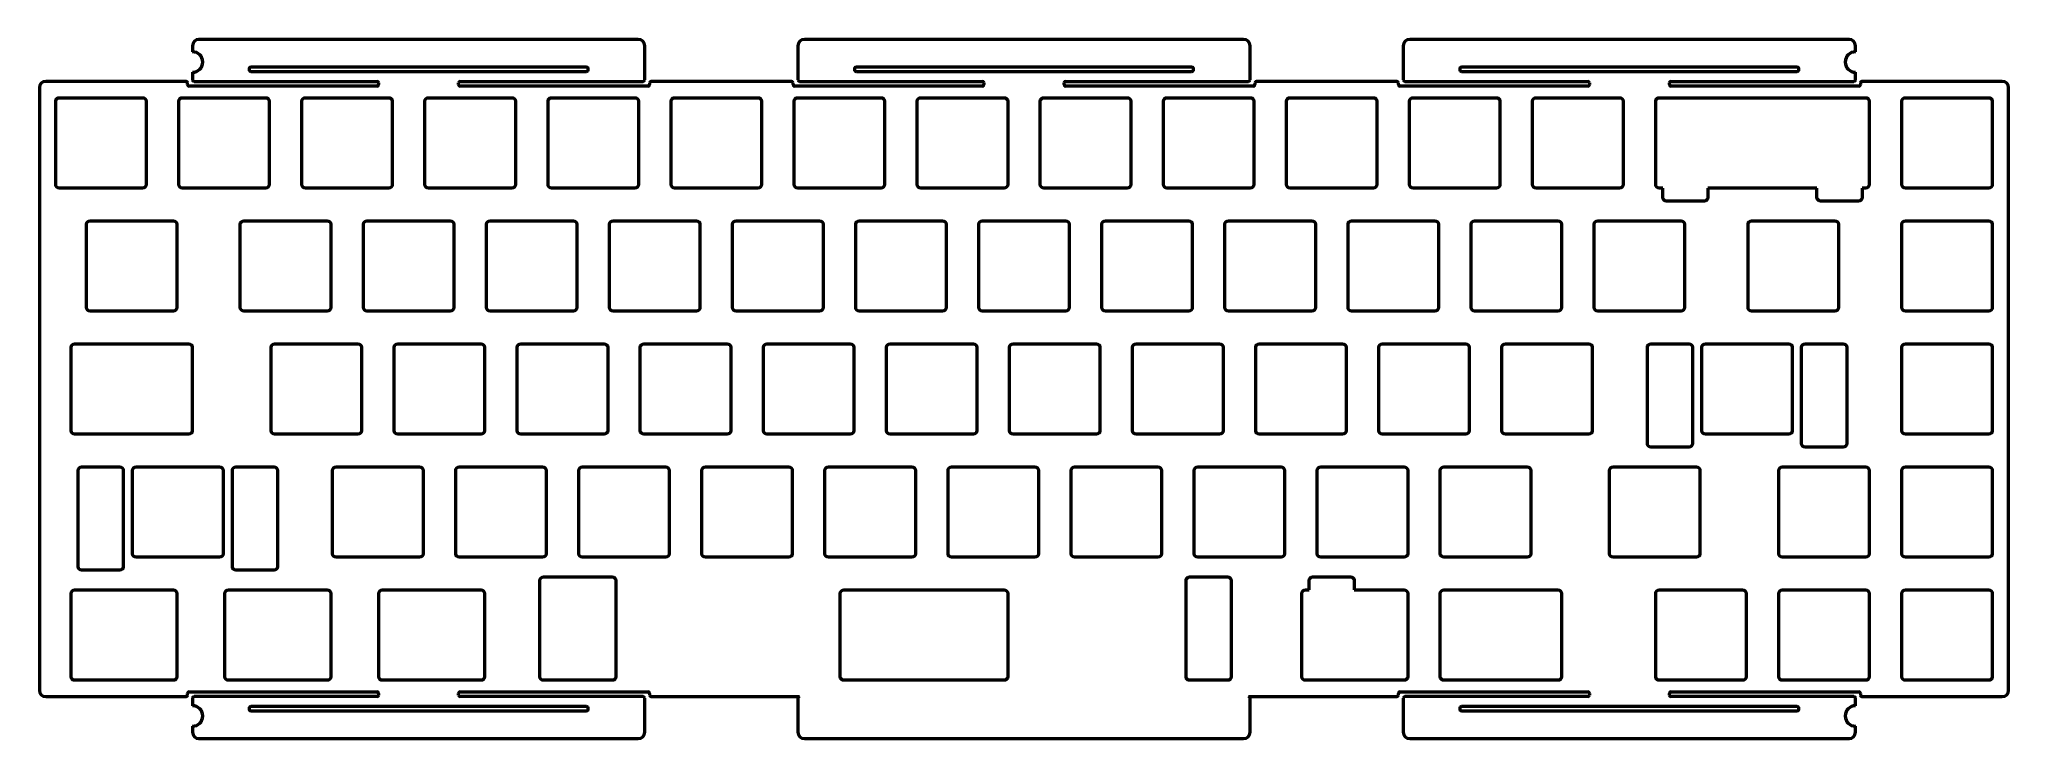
# Model space of a CAD drawing. Header units: millimetres. Extents: x 68 to 373, y 130 to 239.
import ezdxf

# ---------------------------------------------------------------- set-up
doc = ezdxf.new("R2010")
doc.units = ezdxf.units.MM
doc.header["$LTSCALE"] = 0.75
doc.layers.add('Visible', color=7, linetype='Continuous', lineweight=50)

msp = doc.modelspace()

# ---------------------------------------------------------------- linework, layer by layer
at = {"layer": 'Visible', "extrusion": (-1e-16, -1, 0)}
for p, q in [((160.819837, 238.695102), (92.819837, 238.695102)), ((254.519837, 238.695102), (186.519837, 238.695102)), ((348.219837, 238.695102), (280.219837, 238.695102)), ((91.819837, 237.695102), (91.819837, 236.770102)), ((161.819837, 232.445102), (161.819837, 237.695102)), ((185.519837, 237.695102), (185.519837, 232.445102)), ((255.519837, 232.445102), (255.519837, 237.695102)), ((279.219837, 237.695102), (279.219837, 232.445102)), ((349.219837, 236.770102), (349.219837, 237.695102)), ((90.819837, 232.195102), (69.119837, 232.195102)), ((91.069837, 231.695102), (91.069837, 231.945102)), ((91.819837, 233.595102), (91.819837, 232.445102)), ((92.069837, 232.195102), (120.377265, 232.195102)), ((100.627265, 233.945102), (100.627265, 234.195102)), ((100.877265, 234.445102), (152.762409, 234.445102)), ((152.762409, 233.695102), (100.877265, 233.695102)), ((120.627265, 231.945102), (120.627265, 231.695102)), ((133.012409, 231.695102), (133.012409, 231.945102)), ((133.262409, 232.195102), (161.569837, 232.195102)), ((153.012409, 234.195102), (153.012409, 233.945102)), ((162.569837, 231.945102), (162.569837, 231.695102)), ((184.519837, 232.195102), (162.819837, 232.195102)), ((184.769837, 231.695102), (184.769837, 231.945102)), ((185.769837, 232.195102), (214.077265, 232.195102)), ((194.327265, 233.945102), (194.327265, 234.195102)), ((194.577265, 234.445102), (246.462409, 234.445102)), ((246.462409, 233.695102), (194.577265, 233.695102)), ((214.327265, 231.945102), (214.327265, 231.695102)), ((226.712409, 231.695102), (226.712409, 231.945102)), ((226.962409, 232.195102), (255.269837, 232.195102)), ((246.712409, 234.195102), (246.712409, 233.945102)), ((256.269837, 231.945102), (256.269837, 231.695102)), ((278.219837, 232.195102), (256.519837, 232.195102)), ((278.469837, 231.695102), (278.469837, 231.945102)), ((279.469837, 232.195102), (307.777265, 232.195102)), ((288.027265, 233.945102), (288.027265, 234.195102)), ((288.277265, 234.445102), (340.162409, 234.445102)), ((340.162409, 233.695102), (288.277265, 233.695102)), ((308.027265, 231.945102), (308.027265, 231.695102)), ((320.412409, 231.695102), (320.412409, 231.945102)), ((320.662409, 232.195102), (348.969837, 232.195102)), ((340.412409, 234.195102), (340.412409, 233.945102)), ((349.219837, 232.445102), (349.219837, 233.595102)), ((349.969837, 231.945102), (349.969837, 231.695102)), ((371.919837, 232.195102), (350.219837, 232.195102)), ((68.119837, 231.195102), (68.119837, 137.945102)), ((70.644837, 216.220102), (70.644837, 229.120102)), ((71.194837, 229.670102), (84.094837, 229.670102)), ((84.644837, 229.120102), (84.644837, 216.220102)), ((89.694837, 216.220102), (89.694837, 229.120102)), ((90.244837, 229.670102), (103.144837, 229.670102)), ((120.377265, 231.445102), (91.319837, 231.445102)), ((103.694837, 229.120102), (103.694837, 216.220102)), ((108.744837, 216.220102), (108.744837, 229.120102)), ((109.294837, 229.670102), (122.194837, 229.670102)), ((122.744837, 229.120102), (122.744837, 216.220102)), ((127.794837, 216.220102), (127.794837, 229.120102)), ((128.344837, 229.670102), (141.244837, 229.670102)), ((162.319837, 231.445102), (133.262409, 231.445102)), ((141.794837, 229.120102), (141.794837, 216.220102)), ((146.844837, 216.220102), (146.844837, 229.120102)), ((147.394837, 229.670102), (160.294837, 229.670102)), ((160.844837, 229.120102), (160.844837, 216.220102)), ((165.894837, 216.220102), (165.894837, 229.120102)), ((166.444837, 229.670102), (179.344837, 229.670102)), ((179.894837, 229.120102), (179.894837, 216.220102)), ((184.944837, 216.220102), (184.944837, 229.120102)), ((214.077265, 231.445102), (185.019837, 231.445102)), ((185.494837, 229.670102), (198.394837, 229.670102)), ((198.944837, 229.120102), (198.944837, 216.220102)), ((203.994837, 216.220102), (203.994837, 229.120102)), ((204.544837, 229.670102), (217.444837, 229.670102)), ((217.994837, 229.120102), (217.994837, 216.220102)), ((223.044837, 216.220102), (223.044837, 229.120102)), ((223.594837, 229.670102), (236.494837, 229.670102)), ((256.019837, 231.445102), (226.962409, 231.445102)), ((237.044837, 229.120102), (237.044837, 216.220102)), ((242.094837, 216.220102), (242.094837, 229.120102)), ((242.644837, 229.670102), (255.544837, 229.670102)), ((256.094837, 229.120102), (256.094837, 216.220102)), ((261.144837, 216.220102), (261.144837, 229.120102)), ((261.694837, 229.670102), (274.594837, 229.670102)), ((275.144837, 229.120102), (275.144837, 216.220102)), ((307.777265, 231.445102), (278.719837, 231.445102)), ((280.194837, 216.220102), (280.194837, 229.120102)), ((280.744837, 229.670102), (293.644837, 229.670102)), ((294.194837, 229.120102), (294.194837, 216.220102)), ((299.244837, 216.220102), (299.244837, 229.120102)), ((299.794837, 229.670102), (312.694837, 229.670102)), ((313.244837, 229.120102), (313.244837, 216.220102)), ((318.294837, 216.220102), (318.294837, 229.120102)), ((318.844837, 229.670102), (350.794837, 229.670102)), ((349.719837, 231.445102), (320.662409, 231.445102)), ((351.344837, 229.120102), (351.344837, 216.220102)), ((356.394837, 216.220102), (356.394837, 229.120102)), ((356.944837, 229.670102), (369.844837, 229.670102)), ((370.394837, 229.120102), (370.394837, 216.220102)), ((372.919837, 137.945102), (372.919837, 231.195102)), ((84.094837, 215.670102), (71.194837, 215.670102)), ((103.144837, 215.670102), (90.244837, 215.670102)), ((122.194837, 215.670102), (109.294837, 215.670102)), ((141.244837, 215.670102), (128.344837, 215.670102)), ((160.294837, 215.670102), (147.394837, 215.670102)), ((179.344837, 215.670102), (166.444837, 215.670102)), ((198.394837, 215.670102), (185.494837, 215.670102)), ((217.444837, 215.670102), (204.544837, 215.670102)), ((236.494837, 215.670102), (223.594837, 215.670102)), ((255.544837, 215.670102), (242.644837, 215.670102)), ((274.594837, 215.670102), (261.694837, 215.670102)), ((293.644837, 215.670102), (280.744837, 215.670102)), ((312.694837, 215.670102), (299.794837, 215.670102)), ((319.381837, 215.670102), (318.844837, 215.670102)), ((319.381837, 214.220102), (319.381837, 215.670102)), ((325.831837, 213.670102), (319.931837, 213.670102)), ((326.381837, 215.670102), (326.381837, 214.220102)), ((343.257837, 215.670102), (326.381837, 215.670102)), ((343.257837, 214.220102), (343.257837, 215.670102)), ((349.707837, 213.670102), (343.807837, 213.670102)), ((350.794837, 215.670102), (350.257837, 215.670102)), ((350.257837, 215.670102), (350.257837, 214.220102)), ((369.844837, 215.670102), (356.944837, 215.670102)), ((75.957337, 210.620102), (88.857337, 210.620102)), ((99.769837, 210.620102), (112.669837, 210.620102)), ((118.819837, 210.620102), (131.719837, 210.620102)), ((137.869837, 210.620102), (150.769837, 210.620102)), ((156.919837, 210.620102), (169.819837, 210.620102)), ((175.969837, 210.620102), (188.869837, 210.620102)), ((195.019837, 210.620102), (207.919837, 210.620102)), ((214.069837, 210.620102), (226.969837, 210.620102)), ((233.119837, 210.620102), (246.019837, 210.620102)), ((252.169837, 210.620102), (265.069837, 210.620102)), ((271.219837, 210.620102), (284.119837, 210.620102)), ((290.269837, 210.620102), (303.169837, 210.620102)), ((309.319837, 210.620102), (322.219837, 210.620102)), ((333.132337, 210.620102), (346.032337, 210.620102)), ((356.944837, 210.620102), (369.844837, 210.620102)), ((75.407337, 197.170102), (75.407337, 210.070102)), ((89.407337, 210.070102), (89.407337, 197.170102)), ((99.219837, 197.170102), (99.219837, 210.070102)), ((113.219837, 210.070102), (113.219837, 197.170102)), ((118.269837, 197.170102), (118.269837, 210.070102)), ((132.269837, 210.070102), (132.269837, 197.170102)), ((137.319837, 197.170102), (137.319837, 210.070102)), ((151.319837, 210.070102), (151.319837, 197.170102)), ((156.369837, 197.170102), (156.369837, 210.070102)), ((170.369837, 210.070102), (170.369837, 197.170102)), ((175.419837, 197.170102), (175.419837, 210.070102)), ((189.419837, 210.070102), (189.419837, 197.170102)), ((194.469837, 197.170102), (194.469837, 210.070102)), ((208.469837, 210.070102), (208.469837, 197.170102)), ((213.519837, 197.170102), (213.519837, 210.070102)), ((227.519837, 210.070102), (227.519837, 197.170102)), ((232.569837, 197.170102), (232.569837, 210.070102)), ((246.569837, 210.070102), (246.569837, 197.170102)), ((251.619837, 197.170102), (251.619837, 210.070102)), ((265.619837, 210.070102), (265.619837, 197.170102)), ((270.669837, 197.170102), (270.669837, 210.070102)), ((284.669837, 210.070102), (284.669837, 197.170102)), ((289.719837, 197.170102), (289.719837, 210.070102)), ((303.719837, 210.070102), (303.719837, 197.170102)), ((308.769837, 197.170102), (308.769837, 210.070102)), ((322.769837, 210.070102), (322.769837, 197.170102)), ((332.582337, 197.170102), (332.582337, 210.070102)), ((346.582337, 210.070102), (346.582337, 197.170102)), ((356.394837, 197.170102), (356.394837, 210.070102)), ((370.394837, 210.070102), (370.394837, 197.170102)), ((88.857337, 196.620102), (75.957337, 196.620102)), ((112.669837, 196.620102), (99.769837, 196.620102)), ((131.719837, 196.620102), (118.819837, 196.620102)), ((150.769837, 196.620102), (137.869837, 196.620102)), ((169.819837, 196.620102), (156.919837, 196.620102)), ((188.869837, 196.620102), (175.969837, 196.620102)), ((207.919837, 196.620102), (195.019837, 196.620102)), ((226.969837, 196.620102), (214.069837, 196.620102)), ((246.019837, 196.620102), (233.119837, 196.620102)), ((265.069837, 196.620102), (252.169837, 196.620102)), ((284.119837, 196.620102), (271.219837, 196.620102)), ((303.169837, 196.620102), (290.269837, 196.620102)), ((322.219837, 196.620102), (309.319837, 196.620102)), ((346.032337, 196.620102), (333.132337, 196.620102)), ((369.844837, 196.620102), (356.944837, 196.620102)), ((73.026087, 178.120102), (73.026087, 191.020102)), ((73.576087, 191.570102), (91.238587, 191.570102)), ((91.788587, 191.020102), (91.788587, 178.120102)), ((103.982337, 178.120102), (103.982337, 191.020102)), ((104.532337, 191.570102), (117.432337, 191.570102)), ((117.982337, 191.020102), (117.982337, 178.120102)), ((123.032337, 178.120102), (123.032337, 191.020102)), ((123.582337, 191.570102), (136.482337, 191.570102)), ((137.032337, 191.020102), (137.032337, 178.120102)), ((142.082337, 178.120102), (142.082337, 191.020102)), ((142.632337, 191.570102), (155.532337, 191.570102)), ((156.082337, 191.020102), (156.082337, 178.120102)), ((161.132337, 178.120102), (161.132337, 191.020102)), ((161.682337, 191.570102), (174.582337, 191.570102)), ((175.132337, 191.020102), (175.132337, 178.120102)), ((180.182337, 178.120102), (180.182337, 191.020102)), ((180.732337, 191.570102), (193.632337, 191.570102)), ((194.182337, 191.020102), (194.182337, 178.120102)), ((199.232337, 178.120102), (199.232337, 191.020102)), ((199.782337, 191.570102), (212.682337, 191.570102)), ((213.232337, 191.020102), (213.232337, 178.120102)), ((218.282337, 178.120102), (218.282337, 191.020102)), ((218.832337, 191.570102), (231.732337, 191.570102)), ((232.282337, 191.020102), (232.282337, 178.120102)), ((237.332337, 178.120102), (237.332337, 191.020102)), ((237.882337, 191.570102), (250.782337, 191.570102)), ((251.332337, 191.020102), (251.332337, 178.120102)), ((256.382337, 178.120102), (256.382337, 191.020102)), ((256.932337, 191.570102), (269.832337, 191.570102)), ((270.382337, 191.020102), (270.382337, 178.120102)), ((275.432337, 178.120102), (275.432337, 191.020102)), ((275.982337, 191.570102), (288.882337, 191.570102)), ((289.432337, 191.020102), (289.432337, 178.120102)), ((294.482337, 178.120102), (294.482337, 191.020102)), ((295.032337, 191.570102), (307.932337, 191.570102)), ((308.482337, 191.020102), (308.482337, 178.120102)), ((317.000587, 176.120102), (317.000587, 191.020102)), ((317.550587, 191.570102), (323.450587, 191.570102)), ((324.000587, 191.020102), (324.000587, 176.120102)), ((325.438587, 178.120102), (325.438587, 191.020102)), ((325.988587, 191.570102), (338.888587, 191.570102)), ((339.438587, 191.020102), (339.438587, 178.120102)), ((340.876587, 176.120102), (340.876587, 191.020102)), ((341.426587, 191.570102), (347.326587, 191.570102)), ((347.876587, 191.020102), (347.876587, 176.120102)), ((356.394837, 178.120102), (356.394837, 191.020102)), ((356.944837, 191.570102), (369.844837, 191.570102)), ((370.394837, 191.020102), (370.394837, 178.120102)), ((91.238587, 177.570102), (73.576087, 177.570102)), ((117.432337, 177.570102), (104.532337, 177.570102)), ((136.482337, 177.570102), (123.582337, 177.570102)), ((155.532337, 177.570102), (142.632337, 177.570102)), ((174.582337, 177.570102), (161.682337, 177.570102)), ((193.632337, 177.570102), (180.732337, 177.570102)), ((212.682337, 177.570102), (199.782337, 177.570102)), ((231.732337, 177.570102), (218.832337, 177.570102)), ((250.782337, 177.570102), (237.882337, 177.570102)), ((269.832337, 177.570102), (256.932337, 177.570102)), ((288.882337, 177.570102), (275.982337, 177.570102)), ((307.932337, 177.570102), (295.032337, 177.570102)), ((338.888587, 177.570102), (325.988587, 177.570102)), ((369.844837, 177.570102), (356.944837, 177.570102)), ((323.450587, 175.570102), (317.550587, 175.570102)), ((347.326587, 175.570102), (341.426587, 175.570102)), ((74.113087, 157.070102), (74.113087, 171.970102)), ((74.663087, 172.520102), (80.563087, 172.520102)), ((81.113087, 171.970102), (81.113087, 157.070102)), ((82.551087, 159.070102), (82.551087, 171.970102)), ((83.101087, 172.520102), (96.001087, 172.520102)), ((96.551087, 171.970102), (96.551087, 159.070102)), ((97.989087, 157.070102), (97.989087, 171.970102)), ((98.539087, 172.520102), (104.439087, 172.520102)), ((104.989087, 171.970102), (104.989087, 157.070102)), ((113.507337, 159.070102), (113.507337, 171.970102)), ((114.057337, 172.520102), (126.957337, 172.520102)), ((127.507337, 171.970102), (127.507337, 159.070102)), ((132.557337, 159.070102), (132.557337, 171.970102)), ((133.107337, 172.520102), (146.007337, 172.520102)), ((146.557337, 171.970102), (146.557337, 159.070102)), ((151.607337, 159.070102), (151.607337, 171.970102)), ((152.157337, 172.520102), (165.057337, 172.520102)), ((165.607337, 171.970102), (165.607337, 159.070102)), ((170.657337, 159.070102), (170.657337, 171.970102)), ((171.207337, 172.520102), (184.107337, 172.520102)), ((184.657337, 171.970102), (184.657337, 159.070102)), ((189.707337, 159.070102), (189.707337, 171.970102)), ((190.257337, 172.520102), (203.157337, 172.520102)), ((203.707337, 171.970102), (203.707337, 159.070102)), ((208.757337, 159.070102), (208.757337, 171.970102)), ((209.307337, 172.520102), (222.207337, 172.520102)), ((222.757337, 171.970102), (222.757337, 159.070102)), ((227.807337, 159.070102), (227.807337, 171.970102)), ((228.357337, 172.520102), (241.257337, 172.520102)), ((241.807337, 171.970102), (241.807337, 159.070102)), ((246.857337, 159.070102), (246.857337, 171.970102)), ((247.407337, 172.520102), (260.307337, 172.520102)), ((260.857337, 171.970102), (260.857337, 159.070102)), ((265.907337, 159.070102), (265.907337, 171.970102)), ((266.457337, 172.520102), (279.357337, 172.520102)), ((279.907337, 171.970102), (279.907337, 159.070102)), ((284.957337, 159.070102), (284.957337, 171.970102)), ((285.507337, 172.520102), (298.407337, 172.520102)), ((298.957337, 171.970102), (298.957337, 159.070102)), ((311.151087, 159.070102), (311.151087, 171.970102)), ((311.701087, 172.520102), (324.601087, 172.520102)), ((325.151087, 171.970102), (325.151087, 159.070102)), ((337.344837, 159.070102), (337.344837, 171.970102)), ((337.894837, 172.520102), (350.794837, 172.520102)), ((351.344837, 171.970102), (351.344837, 159.070102)), ((356.394837, 159.070102), (356.394837, 171.970102)), ((356.944837, 172.520102), (369.844837, 172.520102)), ((370.394837, 171.970102), (370.394837, 159.070102)), ((96.001087, 158.520102), (83.101087, 158.520102)), ((126.957337, 158.520102), (114.057337, 158.520102)), ((146.007337, 158.520102), (133.107337, 158.520102)), ((165.057337, 158.520102), (152.157337, 158.520102)), ((184.107337, 158.520102), (171.207337, 158.520102)), ((203.157337, 158.520102), (190.257337, 158.520102)), ((222.207337, 158.520102), (209.307337, 158.520102)), ((241.257337, 158.520102), (228.357337, 158.520102)), ((260.307337, 158.520102), (247.407337, 158.520102)), ((279.357337, 158.520102), (266.457337, 158.520102)), ((298.407337, 158.520102), (285.507337, 158.520102)), ((324.601087, 158.520102), (311.701087, 158.520102)), ((350.794837, 158.520102), (337.894837, 158.520102)), ((369.844837, 158.520102), (356.944837, 158.520102)), ((80.563087, 156.520102), (74.663087, 156.520102)), ((104.439087, 156.520102), (98.539087, 156.520102)), ((146.132337, 155.470102), (156.794837, 155.470102)), ((246.144837, 155.470102), (252.044837, 155.470102)), ((265.194837, 155.470102), (271.094837, 155.470102)), ((73.026087, 140.020102), (73.026087, 152.920102)), ((73.576087, 153.470102), (88.857337, 153.470102)), ((89.407337, 152.920102), (89.407337, 140.020102)), ((96.838587, 140.020102), (96.838587, 152.920102)), ((97.388587, 153.470102), (112.669837, 153.470102)), ((113.219837, 152.920102), (113.219837, 140.020102)), ((120.651087, 140.020102), (120.651087, 152.920102)), ((121.201087, 153.470102), (136.482337, 153.470102)), ((137.032337, 152.920102), (137.032337, 140.020102)), ((145.582337, 140.020102), (145.582337, 154.920102)), ((157.344837, 154.920102), (157.344837, 140.020102)), ((192.088587, 140.020102), (192.088587, 152.920102)), ((192.638587, 153.470102), (217.444837, 153.470102)), ((217.994837, 152.920102), (217.994837, 140.020102)), ((245.594837, 140.020102), (245.594837, 154.920102)), ((252.594837, 154.920102), (252.594837, 140.020102)), ((263.526087, 140.020102), (263.526087, 152.920102)), ((264.076087, 153.470102), (264.644837, 153.470102)), ((264.644837, 153.470102), (264.644837, 154.920102)), ((271.644837, 154.920102), (271.644837, 153.470102)), ((271.644837, 153.470102), (279.357337, 153.470102)), ((279.907337, 152.920102), (279.907337, 140.020102)), ((284.957337, 140.020102), (284.957337, 152.920102)), ((285.507337, 153.470102), (303.169837, 153.470102)), ((303.719837, 152.920102), (303.719837, 140.020102)), ((318.294837, 140.020102), (318.294837, 152.920102)), ((318.844837, 153.470102), (331.744837, 153.470102)), ((332.294837, 152.920102), (332.294837, 140.020102)), ((337.344837, 140.020102), (337.344837, 152.920102)), ((337.894837, 153.470102), (350.794837, 153.470102)), ((351.344837, 152.920102), (351.344837, 140.020102)), ((356.394837, 140.020102), (356.394837, 152.920102)), ((356.944837, 153.470102), (369.844837, 153.470102)), ((370.394837, 152.920102), (370.394837, 140.020102)), ((88.857337, 139.470102), (73.576087, 139.470102)), ((91.069837, 137.195102), (91.069837, 137.445102)), ((91.319837, 137.695102), (120.377265, 137.695102)), ((112.669837, 139.470102), (97.388587, 139.470102)), ((120.627265, 137.445102), (120.627265, 137.195102)), ((136.482337, 139.470102), (121.201087, 139.470102)), ((133.012409, 137.195102), (133.012409, 137.445102)), ((133.262409, 137.695102), (162.319837, 137.695102)), ((156.794837, 139.470102), (146.132337, 139.470102)), ((162.569837, 137.445102), (162.569837, 137.195102)), ((217.444837, 139.470102), (192.638587, 139.470102)), ((252.044837, 139.470102), (246.144837, 139.470102)), ((279.357337, 139.470102), (264.076087, 139.470102)), ((278.469837, 137.195102), (278.469837, 137.445102)), ((278.719837, 137.695102), (307.777265, 137.695102)), ((303.169837, 139.470102), (285.507337, 139.470102)), ((308.027265, 137.445102), (308.027265, 137.195102)), ((331.744837, 139.470102), (318.844837, 139.470102)), ((320.412409, 137.195102), (320.412409, 137.445102)), ((320.662409, 137.695102), (349.719837, 137.695102)), ((350.794837, 139.470102), (337.894837, 139.470102)), ((349.969837, 137.445102), (349.969837, 137.195102)), ((369.844837, 139.470102), (356.944837, 139.470102)), ((69.119837, 136.945102), (90.819837, 136.945102)), ((91.819837, 136.695102), (91.819837, 135.545102)), ((120.377265, 136.945102), (92.069837, 136.945102)), ((100.627265, 134.945102), (100.627265, 135.195102)), ((100.877265, 135.445102), (152.762409, 135.445102)), ((152.762409, 134.695102), (100.877265, 134.695102)), ((161.569837, 136.945102), (133.262409, 136.945102)), ((153.012409, 135.195102), (153.012409, 134.945102)), ((161.819837, 131.445102), (161.819837, 136.695102)), ((162.819837, 136.945102), (185.769837, 136.945102)), ((185.519837, 136.695102), (185.519837, 131.445102)), ((255.269837, 136.945102), (278.219837, 136.945102)), ((255.519837, 131.445102), (255.519837, 136.695102)), ((279.219837, 136.695102), (279.219837, 131.445102)), ((307.777265, 136.945102), (279.469837, 136.945102)), ((288.027265, 134.945102), (288.027265, 135.195102)), ((288.277265, 135.445102), (340.162409, 135.445102)), ((340.162409, 134.695102), (288.277265, 134.695102)), ((348.969837, 136.945102), (320.662409, 136.945102)), ((340.412409, 135.195102), (340.412409, 134.945102)), ((349.219837, 135.545102), (349.219837, 136.695102)), ((350.219837, 136.945102), (371.919837, 136.945102)), ((91.819837, 132.370102), (91.819837, 131.445102)), ((349.219837, 131.445102), (349.219837, 132.370102)), ((92.819837, 130.445102), (160.819837, 130.445102)), ((186.519837, 130.445102), (254.519837, 130.445102)), ((280.219837, 130.445102), (348.219837, 130.445102))]:
    msp.add_line(p, q, dxfattribs=at)
at = {"layer": 'Visible'}
for centre, radius, start, end in [((92.819837, 237.695102), 1, 90, 180), ((160.819837, 237.695102), 1, 0, 90), ((186.519837, 237.695102), 1, 90, 180), ((254.519837, 237.695102), 1, 0, 90), ((280.219837, 237.695102), 1, 90, 180), ((348.219837, 237.695102), 1, 0, 90), ((91.819837, 235.182602), 1.5875, 270, 90), ((349.219837, 235.182602), 1.5875, 90, 270), ((69.119837, 231.195102), 1, 90, 180), ((90.819837, 231.945102), 0.25, 0, 90), ((91.319837, 231.695102), 0.25, 180, 270), ((92.069837, 232.445102), 0.25, 180, 270), ((120.377265, 231.945102), 0.25, 0, 90), ((120.377265, 231.695102), 0.25, 270, 0), ((133.262409, 231.945102), 0.25, 90, 180), ((133.262409, 231.695102), 0.25, 180, 270), ((161.569837, 232.445102), 0.25, 270, 360), ((162.319837, 231.695102), 0.25, 270, 0), ((162.819837, 231.945102), 0.25, 90, 180), ((184.519837, 231.945102), 0.25, 0, 90), ((185.019837, 231.695102), 0.25, 180, 270), ((185.769837, 232.445102), 0.25, 180, 270), ((214.077265, 231.945102), 0.25, 0, 90), ((214.077265, 231.695102), 0.25, 270, 0), ((226.962409, 231.945102), 0.25, 90, 180), ((226.962409, 231.695102), 0.25, 180, 270), ((255.269837, 232.445102), 0.25, 270, 0), ((256.019837, 231.695102), 0.25, 270, 0), ((256.519837, 231.945102), 0.25, 90, 180), ((278.219837, 231.945102), 0.25, 360, 90), ((278.719837, 231.695102), 0.25, 180, 270), ((279.469837, 232.445102), 0.25, 180, 270), ((307.777265, 231.945102), 0.25, 0, 90), ((307.777265, 231.695102), 0.25, 270, 0), ((320.662409, 231.945102), 0.25, 90, 180), ((320.662409, 231.695102), 0.25, 180, 270), ((348.969837, 232.445102), 0.25, 270, 0), ((349.719837, 231.695102), 0.25, 270, 0), ((350.219837, 231.945102), 0.25, 90, 180), ((371.919837, 231.195102), 1, 0, 90), ((69.119837, 137.945102), 1, 180, 270), ((90.819837, 137.195102), 0.25, 270, 0), ((91.319837, 137.445102), 0.25, 90, 180), ((120.377265, 137.445102), 0.25, 0, 90), ((120.377265, 137.195102), 0.25, 270, 0), ((133.262409, 137.445102), 0.25, 90, 180), ((133.262409, 137.195102), 0.25, 180, 270), ((162.319837, 137.445102), 0.25, 0, 90), ((162.819837, 137.195102), 0.25, 180, 270), ((278.219837, 137.195102), 0.25, 270, 0), ((278.719837, 137.445102), 0.25, 90, 180), ((307.777265, 137.445102), 0.25, 0, 90), ((307.777265, 137.195102), 0.25, 270, 0), ((320.662409, 137.445102), 0.25, 90, 180), ((320.662409, 137.195102), 0.25, 180, 270), ((349.719837, 137.445102), 0.25, 0, 90), ((350.219837, 137.195102), 0.25, 180, 270), ((371.919837, 137.945102), 1, 270, 0), ((92.069837, 136.695102), 0.25, 90, 180), ((91.819837, 133.957602), 1.5875, 270, 90), ((161.569837, 136.695102), 0.25, 0, 90), ((185.769837, 136.695102), 0.25, 90, 180), ((255.269837, 136.695102), 0.25, 0, 90), ((279.469837, 136.695102), 0.25, 90, 180), ((349.219837, 133.957602), 1.5875, 90, 270), ((348.969837, 136.695102), 0.25, 0, 90), ((92.819837, 131.445102), 1, 180, 270), ((160.819837, 131.445102), 1, 270, 0), ((186.519837, 131.445102), 1, 180, 270), ((254.519837, 131.445102), 1, 270, 0), ((280.219837, 131.445102), 1, 180, 270), ((348.219837, 131.445102), 1, 270, 0)]:
    msp.add_arc(centre, radius, start, end, dxfattribs=at)
at = {"layer": 'Visible', "extrusion": (0, 0, -1)}
for centre, radius, start, end in [((-100.877265, 234.195102), 0.25, 0, 90), ((-100.877265, 233.945102), 0.25, 270, 0), ((-152.762409, 234.195102), 0.25, 90, 180), ((-152.762409, 233.945102), 0.25, 180, 270), ((-194.577265, 234.195102), 0.25, 0, 90), ((-194.577265, 233.945102), 0.25, 270, 0), ((-246.462409, 234.195102), 0.25, 90, 180), ((-246.462409, 233.945102), 0.25, 180, 270), ((-288.277265, 234.195102), 0.25, 0, 90), ((-288.277265, 233.945102), 0.25, 270, 0), ((-340.162409, 234.195102), 0.25, 90, 180), ((-340.162409, 233.945102), 0.25, 180, 270), ((-71.194837, 229.120102), 0.55, 0, 90), ((-84.094837, 229.120102), 0.55, 90, 180), ((-90.244837, 229.120102), 0.55, 0, 90), ((-103.144837, 229.120102), 0.55, 90, 180), ((-109.294837, 229.120102), 0.55, 0, 90), ((-122.194837, 229.120102), 0.55, 90, 180), ((-128.344837, 229.120102), 0.55, 0, 90), ((-141.244837, 229.120102), 0.55, 90, 180), ((-147.394837, 229.120102), 0.55, 0, 90), ((-160.294837, 229.120102), 0.55, 90, 180), ((-166.444837, 229.120102), 0.55, 0, 90), ((-179.344837, 229.120102), 0.55, 90, 180), ((-185.494837, 229.120102), 0.55, 0, 90), ((-198.394837, 229.120102), 0.55, 90, 180), ((-204.544837, 229.120102), 0.55, 0, 90), ((-217.444837, 229.120102), 0.55, 90, 180), ((-223.594837, 229.120102), 0.55, 0, 90), ((-236.494837, 229.120102), 0.55, 90, 180), ((-242.644837, 229.120102), 0.55, 0, 90), ((-255.544837, 229.120102), 0.55, 90, 180), ((-261.694837, 229.120102), 0.55, 0, 90), ((-274.594837, 229.120102), 0.55, 90, 180), ((-280.744837, 229.120102), 0.55, 0, 90), ((-293.644837, 229.120102), 0.55, 90, 180), ((-299.794837, 229.120102), 0.55, 0, 90), ((-312.694837, 229.120102), 0.55, 90, 180), ((-318.844837, 229.120102), 0.55, 0, 90), ((-350.794837, 229.120102), 0.55, 90, 180), ((-356.944837, 229.120102), 0.55, 0, 90), ((-369.844837, 229.120102), 0.55, 90, 180), ((-71.194837, 216.220102), 0.55, 270, 0), ((-84.094837, 216.220102), 0.55, 180, 270), ((-90.244837, 216.220102), 0.55, 270, 0), ((-103.144837, 216.220102), 0.55, 180, 270), ((-109.294837, 216.220102), 0.55, 270, 0), ((-122.194837, 216.220102), 0.55, 180, 270), ((-128.344837, 216.220102), 0.55, 270, 0), ((-141.244837, 216.220102), 0.55, 180, 270), ((-147.394837, 216.220102), 0.55, 270, 0), ((-160.294837, 216.220102), 0.55, 180, 270), ((-166.444837, 216.220102), 0.55, 270, 0), ((-179.344837, 216.220102), 0.55, 180, 270), ((-185.494837, 216.220102), 0.55, 270, 0), ((-198.394837, 216.220102), 0.55, 180, 270), ((-204.544837, 216.220102), 0.55, 270, 0), ((-217.444837, 216.220102), 0.55, 180, 270), ((-223.594837, 216.220102), 0.55, 270, 0), ((-236.494837, 216.220102), 0.55, 180, 270), ((-242.644837, 216.220102), 0.55, 270, 0), ((-255.544837, 216.220102), 0.55, 180, 270), ((-261.694837, 216.220102), 0.55, 270, 0), ((-274.594837, 216.220102), 0.55, 180, 270), ((-280.744837, 216.220102), 0.55, 270, 0), ((-293.644837, 216.220102), 0.55, 180, 270), ((-299.794837, 216.220102), 0.55, 270, 0), ((-312.694837, 216.220102), 0.55, 180, 270), ((-318.844837, 216.220102), 0.55, 270, 0), ((-319.931837, 214.220102), 0.55, 270, 0), ((-325.831837, 214.220102), 0.55, 180, 270), ((-343.807837, 214.220102), 0.55, 270, 0), ((-349.707837, 214.220102), 0.55, 180, 270), ((-350.794837, 216.220102), 0.55, 180, 270), ((-356.944837, 216.220102), 0.55, 270, 0), ((-369.844837, 216.220102), 0.55, 180, 270), ((-75.957337, 210.070102), 0.55, 0, 90), ((-88.857337, 210.070102), 0.55, 90, 180), ((-99.769837, 210.070102), 0.55, 0, 90), ((-112.669837, 210.070102), 0.55, 90, 180), ((-118.819837, 210.070102), 0.55, 0, 90), ((-131.719837, 210.070102), 0.55, 90, 180), ((-137.869837, 210.070102), 0.55, 0, 90), ((-150.769837, 210.070102), 0.55, 90, 180), ((-156.919837, 210.070102), 0.55, 0, 90), ((-169.819837, 210.070102), 0.55, 90, 180), ((-175.969837, 210.070102), 0.55, 0, 90), ((-188.869837, 210.070102), 0.55, 90, 180), ((-195.019837, 210.070102), 0.55, 0, 90), ((-207.919837, 210.070102), 0.55, 90, 180), ((-214.069837, 210.070102), 0.55, 0, 90), ((-226.969837, 210.070102), 0.55, 90, 180), ((-233.119837, 210.070102), 0.55, 0, 90), ((-246.019837, 210.070102), 0.55, 90, 180), ((-252.169837, 210.070102), 0.55, 0, 90), ((-265.069837, 210.070102), 0.55, 90, 180), ((-271.219837, 210.070102), 0.55, 0, 90), ((-284.119837, 210.070102), 0.55, 90, 180), ((-290.269837, 210.070102), 0.55, 0, 90), ((-303.169837, 210.070102), 0.55, 90, 180), ((-309.319837, 210.070102), 0.55, 0, 90), ((-322.219837, 210.070102), 0.55, 90, 180), ((-333.132337, 210.070102), 0.55, 0, 90), ((-346.032337, 210.070102), 0.55, 90, 180), ((-356.944837, 210.070102), 0.55, 0, 90), ((-369.844837, 210.070102), 0.55, 90, 180), ((-75.957337, 197.170102), 0.55, 270, 0), ((-88.857337, 197.170102), 0.55, 180, 270), ((-99.769837, 197.170102), 0.55, 270, 0), ((-112.669837, 197.170102), 0.55, 180, 270), ((-118.819837, 197.170102), 0.55, 270, 0), ((-131.719837, 197.170102), 0.55, 180, 270), ((-137.869837, 197.170102), 0.55, 270, 0), ((-150.769837, 197.170102), 0.55, 180, 270), ((-156.919837, 197.170102), 0.55, 270, 0), ((-169.819837, 197.170102), 0.55, 180, 270), ((-175.969837, 197.170102), 0.55, 270, 0), ((-188.869837, 197.170102), 0.55, 180, 270), ((-195.019837, 197.170102), 0.55, 270, 0), ((-207.919837, 197.170102), 0.55, 180, 270), ((-214.069837, 197.170102), 0.55, 270, 0), ((-226.969837, 197.170102), 0.55, 180, 270), ((-233.119837, 197.170102), 0.55, 270, 0), ((-246.019837, 197.170102), 0.55, 180, 270), ((-252.169837, 197.170102), 0.55, 270, 0), ((-265.069837, 197.170102), 0.55, 180, 270), ((-271.219837, 197.170102), 0.55, 270, 0), ((-284.119837, 197.170102), 0.55, 180, 270), ((-290.269837, 197.170102), 0.55, 270, 0), ((-303.169837, 197.170102), 0.55, 180, 270), ((-309.319837, 197.170102), 0.55, 270, 0), ((-322.219837, 197.170102), 0.55, 180, 270), ((-333.132337, 197.170102), 0.55, 270, 0), ((-346.032337, 197.170102), 0.55, 180, 270), ((-356.944837, 197.170102), 0.55, 270, 0), ((-369.844837, 197.170102), 0.55, 180, 270), ((-73.576087, 191.020102), 0.55, 0, 90), ((-91.238587, 191.020102), 0.55, 90, 180), ((-104.532337, 191.020102), 0.55, 0, 90), ((-117.432337, 191.020102), 0.55, 90, 180), ((-123.582337, 191.020102), 0.55, 0, 90), ((-136.482337, 191.020102), 0.55, 90, 180), ((-142.632337, 191.020102), 0.55, 0, 90), ((-155.532337, 191.020102), 0.55, 90, 180), ((-161.682337, 191.020102), 0.55, 0, 90), ((-174.582337, 191.020102), 0.55, 90, 180), ((-180.732337, 191.020102), 0.55, 0, 90), ((-193.632337, 191.020102), 0.55, 90, 180), ((-199.782337, 191.020102), 0.55, 0, 90), ((-212.682337, 191.020102), 0.55, 90, 180), ((-218.832337, 191.020102), 0.55, 0, 90), ((-231.732337, 191.020102), 0.55, 90, 180), ((-237.882337, 191.020102), 0.55, 0, 90), ((-250.782337, 191.020102), 0.55, 90, 180), ((-256.932337, 191.020102), 0.55, 0, 90), ((-269.832337, 191.020102), 0.55, 90, 180), ((-275.982337, 191.020102), 0.55, 0, 90), ((-288.882337, 191.020102), 0.55, 90, 180), ((-295.032337, 191.020102), 0.55, 0, 90), ((-307.932337, 191.020102), 0.55, 90, 180), ((-317.550587, 191.020102), 0.55, 0, 90), ((-323.450587, 191.020102), 0.55, 90, 180), ((-325.988587, 191.020102), 0.55, 0, 90), ((-338.888587, 191.020102), 0.55, 90, 180), ((-341.426587, 191.020102), 0.55, 0, 90), ((-347.326587, 191.020102), 0.55, 90, 180), ((-356.944837, 191.020102), 0.55, 0, 90), ((-369.844837, 191.020102), 0.55, 90, 180), ((-73.576087, 178.120102), 0.55, 270, 0), ((-91.238587, 178.120102), 0.55, 180, 270), ((-104.532337, 178.120102), 0.55, 270, 0), ((-117.432337, 178.120102), 0.55, 180, 270), ((-123.582337, 178.120102), 0.55, 270, 0), ((-136.482337, 178.120102), 0.55, 180, 270), ((-142.632337, 178.120102), 0.55, 270, 0), ((-155.532337, 178.120102), 0.55, 180, 270), ((-161.682337, 178.120102), 0.55, 270, 0), ((-174.582337, 178.120102), 0.55, 180, 270), ((-180.732337, 178.120102), 0.55, 270, 0), ((-193.632337, 178.120102), 0.55, 180, 270), ((-199.782337, 178.120102), 0.55, 270, 0), ((-212.682337, 178.120102), 0.55, 180, 270), ((-218.832337, 178.120102), 0.55, 270, 0), ((-231.732337, 178.120102), 0.55, 180, 270), ((-237.882337, 178.120102), 0.55, 270, 0), ((-250.782337, 178.120102), 0.55, 180, 270), ((-256.932337, 178.120102), 0.55, 270, 0), ((-269.832337, 178.120102), 0.55, 180, 270), ((-275.982337, 178.120102), 0.55, 270, 0), ((-288.882337, 178.120102), 0.55, 180, 270), ((-295.032337, 178.120102), 0.55, 270, 0), ((-307.932337, 178.120102), 0.55, 180, 270), ((-325.988587, 178.120102), 0.55, 270, 0), ((-338.888587, 178.120102), 0.55, 180, 270), ((-356.944837, 178.120102), 0.55, 270, 0), ((-369.844837, 178.120102), 0.55, 180, 270), ((-317.550587, 176.120102), 0.55, 270, 0), ((-323.450587, 176.120102), 0.55, 180, 270), ((-341.426587, 176.120102), 0.55, 270, 0), ((-347.326587, 176.120102), 0.55, 180, 270), ((-74.663087, 171.970102), 0.55, 0, 90), ((-80.563087, 171.970102), 0.55, 90, 180), ((-83.101087, 171.970102), 0.55, 0, 90), ((-96.001087, 171.970102), 0.55, 90, 180), ((-98.539087, 171.970102), 0.55, 0, 90), ((-104.439087, 171.970102), 0.55, 90, 180), ((-114.057337, 171.970102), 0.55, 0, 90), ((-126.957337, 171.970102), 0.55, 90, 180), ((-133.107337, 171.970102), 0.55, 0, 90), ((-146.007337, 171.970102), 0.55, 90, 180), ((-152.157337, 171.970102), 0.55, 0, 90), ((-165.057337, 171.970102), 0.55, 90, 180), ((-171.207337, 171.970102), 0.55, 0, 90), ((-184.107337, 171.970102), 0.55, 90, 180), ((-190.257337, 171.970102), 0.55, 0, 90), ((-203.157337, 171.970102), 0.55, 90, 180), ((-209.307337, 171.970102), 0.55, 0, 90), ((-222.207337, 171.970102), 0.55, 90, 180), ((-228.357337, 171.970102), 0.55, 0, 90), ((-241.257337, 171.970102), 0.55, 90, 180), ((-247.407337, 171.970102), 0.55, 0, 90), ((-260.307337, 171.970102), 0.55, 90, 180), ((-266.457337, 171.970102), 0.55, 0, 90), ((-279.357337, 171.970102), 0.55, 90, 180), ((-285.507337, 171.970102), 0.55, 0, 90), ((-298.407337, 171.970102), 0.55, 90, 180), ((-311.701087, 171.970102), 0.55, 0, 90), ((-324.601087, 171.970102), 0.55, 90, 180), ((-337.894837, 171.970102), 0.55, 0, 90), ((-350.794837, 171.970102), 0.55, 90, 180), ((-356.944837, 171.970102), 0.55, 0, 90), ((-369.844837, 171.970102), 0.55, 90, 180), ((-83.101087, 159.070102), 0.55, 270, 0), ((-96.001087, 159.070102), 0.55, 180, 270), ((-114.057337, 159.070102), 0.55, 270, 0), ((-126.957337, 159.070102), 0.55, 180, 270), ((-133.107337, 159.070102), 0.55, 270, 0), ((-146.007337, 159.070102), 0.55, 180, 270), ((-152.157337, 159.070102), 0.55, 270, 0), ((-165.057337, 159.070102), 0.55, 180, 270), ((-171.207337, 159.070102), 0.55, 270, 0), ((-184.107337, 159.070102), 0.55, 180, 270), ((-190.257337, 159.070102), 0.55, 270, 0), ((-203.157337, 159.070102), 0.55, 180, 270), ((-209.307337, 159.070102), 0.55, 270, 0), ((-222.207337, 159.070102), 0.55, 180, 270), ((-228.357337, 159.070102), 0.55, 270, 0), ((-241.257337, 159.070102), 0.55, 180, 270), ((-247.407337, 159.070102), 0.55, 270, 0), ((-260.307337, 159.070102), 0.55, 180, 270), ((-266.457337, 159.070102), 0.55, 270, 0), ((-279.357337, 159.070102), 0.55, 180, 270), ((-285.507337, 159.070102), 0.55, 270, 0), ((-298.407337, 159.070102), 0.55, 180, 270), ((-311.701087, 159.070102), 0.55, 270, 0), ((-324.601087, 159.070102), 0.55, 180, 270), ((-337.894837, 159.070102), 0.55, 270, 0), ((-350.794837, 159.070102), 0.55, 180, 270), ((-356.944837, 159.070102), 0.55, 270, 0), ((-369.844837, 159.070102), 0.55, 180, 270), ((-74.663087, 157.070102), 0.55, 270, 0), ((-80.563087, 157.070102), 0.55, 180, 270), ((-98.539087, 157.070102), 0.55, 270, 0), ((-104.439087, 157.070102), 0.55, 180, 270), ((-146.132337, 154.920102), 0.55, 0, 90), ((-156.794837, 154.920102), 0.55, 90, 180), ((-246.144837, 154.920102), 0.55, 0, 90), ((-252.044837, 154.920102), 0.55, 90, 180), ((-265.194837, 154.920102), 0.55, 0, 90), ((-271.094837, 154.920102), 0.55, 90, 180), ((-73.576087, 152.920102), 0.55, 0, 90), ((-88.857337, 152.920102), 0.55, 90, 180), ((-97.388587, 152.920102), 0.55, 0, 90), ((-112.669837, 152.920102), 0.55, 90, 180), ((-121.201087, 152.920102), 0.55, 0, 90), ((-136.482337, 152.920102), 0.55, 90, 180), ((-192.638587, 152.920102), 0.55, 0, 90), ((-217.444837, 152.920102), 0.55, 90, 180), ((-264.076087, 152.920102), 0.55, 0, 90), ((-279.357337, 152.920102), 0.55, 90, 180), ((-285.507337, 152.920102), 0.55, 0, 90), ((-303.169837, 152.920102), 0.55, 90, 180), ((-318.844837, 152.920102), 0.55, 0, 90), ((-331.744837, 152.920102), 0.55, 90, 180), ((-337.894837, 152.920102), 0.55, 0, 90), ((-350.794837, 152.920102), 0.55, 90, 180), ((-356.944837, 152.920102), 0.55, 0, 90), ((-369.844837, 152.920102), 0.55, 90, 180), ((-73.576087, 140.020102), 0.55, 270, 0), ((-88.857337, 140.020102), 0.55, 180, 270), ((-97.388587, 140.020102), 0.55, 270, 0), ((-112.669837, 140.020102), 0.55, 180, 270), ((-121.201087, 140.020102), 0.55, 270, 0), ((-136.482337, 140.020102), 0.55, 180, 270), ((-146.132337, 140.020102), 0.55, 270, 0), ((-156.794837, 140.020102), 0.55, 180, 270), ((-192.638587, 140.020102), 0.55, 270, 0), ((-217.444837, 140.020102), 0.55, 180, 270), ((-246.144837, 140.020102), 0.55, 270, 0), ((-252.044837, 140.020102), 0.55, 180, 270), ((-264.076087, 140.020102), 0.55, 270, 0), ((-279.357337, 140.020102), 0.55, 180, 270), ((-285.507337, 140.020102), 0.55, 270, 0), ((-303.169837, 140.020102), 0.55, 180, 270), ((-318.844837, 140.020102), 0.55, 270, 0), ((-331.744837, 140.020102), 0.55, 180, 270), ((-337.894837, 140.020102), 0.55, 270, 0), ((-350.794837, 140.020102), 0.55, 180, 270), ((-356.944837, 140.020102), 0.55, 270, 0), ((-369.844837, 140.020102), 0.55, 180, 270), ((-100.877265, 135.195102), 0.25, 0, 90), ((-100.877265, 134.945102), 0.25, 270, 0), ((-152.762409, 135.195102), 0.25, 90, 180), ((-152.762409, 134.945102), 0.25, 180, 270), ((-288.277265, 135.195102), 0.25, 0, 90), ((-288.277265, 134.945102), 0.25, 270, 0), ((-340.162409, 135.195102), 0.25, 90, 180), ((-340.162409, 134.945102), 0.25, 180, 270)]:
    msp.add_arc(centre, radius, start, end, dxfattribs=at)

doc.saveas('drawing.dxf')
